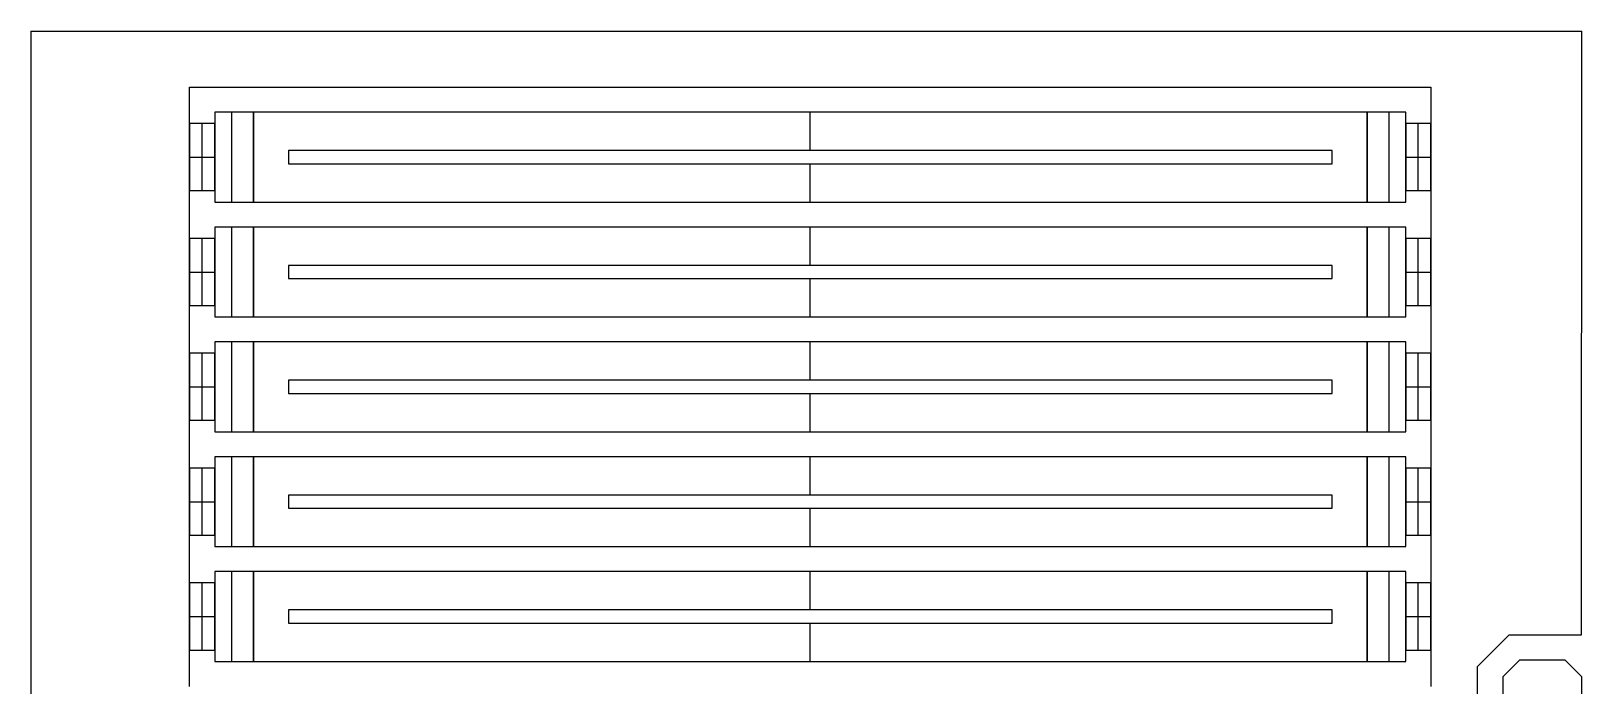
# Model space of a CAD drawing. Extents: x 0 to 96, y 0 to 48.
# Drawn here: x 24.15 to 47.29, y 38.23 to 48 of the extents above; entities that cross this region are included whole.
import ezdxf

# ---------------------------------------------------------------- set-up
doc = ezdxf.new("R2010")
doc.units = 0
doc.header["$MEASUREMENT"] = 0
doc.layers.add('3D_NESTING', color=18, linetype='CONTINUOUS')

msp = doc.modelspace()

# ---------------------------------------------------------------- linework, layer by layer
at = {"layer": '3D_NESTING'}
for p, q in [((24.154, 48), (24.154, 48, -0.738)), ((24.154, 48), (24.154, 37.969)), ((24.154, 48, -0.738), (24.154, 37.969, -0.738)), ((24.154, 48), (47.289, 48)), ((24.154, 48, -0.738), (47.289, 48, -0.738)), ((24.154, 48, -0.369), (47.289, 48, -0.369)), ((24.154, 48, -0.369), (24.154, 37.969, -0.369)), ((47.281, 38.988), (47.289, 48)), ((47.281, 38.988, -0.738), (47.289, 48, -0.738)), ((47.281, 38.988, -0.369), (47.289, 48, -0.369)), ((47.289, 48), (47.289, 48, -0.738)), ((26.52, 47.162), (26.52, 47.162, -0.738)), ((26.52, 38.219), (26.52, 47.162)), ((26.52, 47.162), (45.035, 47.162)), ((26.52, 47.162, -0.738), (45.035, 47.162, -0.738)), ((26.52, 46.618, -0.738), (26.52, 47.162, -0.738)), ((26.52, 38.219, -0.369), (26.52, 47.162, -0.369)), ((26.52, 47.162, -0.369), (45.035, 47.162, -0.369)), ((35.778, 47.162), (35.778, 47.162, -0.738)), ((45.035, 47.162), (45.035, 47.162, -0.738)), ((45.035, 47.162), (45.035, 38.219)), ((45.035, 47.162, -0.738), (45.035, 46.618, -0.738)), ((45.035, 47.162, -0.369), (45.035, 38.219, -0.369)), ((44.66, 46.787, -0.738), (26.895, 46.787, -0.738)), ((26.895, 46.787, -0.738), (26.895, 46.618, -0.738)), ((27.471, 46.787, -0.394), (26.895, 46.787, -0.394)), ((26.895, 46.787, -0.394), (26.895, 45.448, -0.394)), ((26.895, 46.787, -0.394), (26.895, 46.787, -0.738)), ((27.146, 46.787, -0.394), (27.146, 45.448, -0.394)), ((27.471, 46.787, -0.394), (27.471, 45.448, -0.394)), ((44.084, 46.787, -0.19), (27.471, 46.787, -0.19)), ((27.471, 45.448, -0.19), (27.471, 46.787, -0.19)), ((27.471, 46.787, -0.19), (27.471, 46.787, -0.394)), ((44.084, 46.787, -0.369), (27.471, 46.787, -0.369)), ((27.471, 46.787, -0.197), (27.471, 45.448, -0.197)), ((35.778, 46.787, -0.19), (35.778, 46.787, -0.738)), ((35.778, 46.216, -0.19), (35.778, 46.787, -0.19)), ((44.084, 46.787, -0.394), (44.084, 46.787, -0.19)), ((44.66, 46.787, -0.394), (44.084, 46.787, -0.394)), ((44.084, 45.448, -0.394), (44.084, 46.787, -0.394)), ((44.084, 46.787, -0.19), (44.084, 45.448, -0.19)), ((44.084, 45.448, -0.197), (44.084, 46.787, -0.197)), ((44.409, 46.787, -0.394), (44.409, 45.448, -0.394)), ((44.66, 45.448, -0.394), (44.66, 46.787, -0.394)), ((44.66, 46.787, -0.394), (44.66, 46.787, -0.738)), ((44.66, 46.618, -0.738), (44.66, 46.787, -0.738)), ((26.52, 46.618, -0.738), (26.52, 45.618, -0.738)), ((26.895, 46.618, -0.738), (26.52, 46.618, -0.738)), ((26.895, 46.618, -0.613), (26.52, 46.618, -0.613)), ((26.52, 46.618, -0.613), (26.52, 45.618, -0.613)), ((26.52, 46.618, -0.738), (26.52, 46.618, -0.613)), ((26.895, 46.618, -0.675), (26.52, 46.618, -0.675)), ((26.707, 46.618, -0.738), (26.707, 46.618, -0.613)), ((26.707, 45.618, -0.738), (26.707, 46.618, -0.738)), ((26.707, 45.618, -0.613), (26.707, 46.618, -0.613)), ((26.895, 46.618, -0.738), (26.895, 46.618, -0.613)), ((26.895, 45.618, -0.613), (26.895, 46.618, -0.613)), ((26.895, 45.618, -0.738), (26.895, 46.618, -0.738)), ((45.035, 46.618, -0.738), (44.66, 46.618, -0.738)), ((45.035, 46.618, -0.613), (44.66, 46.618, -0.613)), ((44.66, 46.618, -0.613), (44.66, 45.618, -0.613)), ((44.66, 46.618, -0.738), (44.66, 46.618, -0.613)), ((44.66, 46.618, -0.738), (44.66, 45.618, -0.738)), ((45.035, 46.618, -0.675), (44.66, 46.618, -0.675)), ((44.848, 46.618, -0.738), (44.848, 46.618, -0.613)), ((44.848, 45.618, -0.738), (44.848, 46.618, -0.738)), ((44.848, 45.618, -0.613), (44.848, 46.618, -0.613)), ((45.035, 45.618, -0.738), (45.035, 46.618, -0.738)), ((45.035, 46.618, -0.738), (45.035, 46.618, -0.613)), ((45.035, 45.618, -0.613), (45.035, 46.618, -0.613)), ((26.52, 46.118, -0.738), (26.895, 46.118, -0.738)), ((26.52, 46.118, -0.613), (26.895, 46.118, -0.613)), ((26.895, 46.118, -0.394), (26.895, 46.118, -0.613)), ((27.994, 46.216, -0.19), (27.994, 46.019, -0.19)), ((27.994, 46.216), (27.994, 46.216, -0.19)), ((43.561, 46.216, -0.19), (27.994, 46.216, -0.19)), ((27.994, 46.216), (27.994, 46.019)), ((43.561, 46.216), (27.994, 46.216)), ((27.994, 46.216, -0.095), (27.994, 46.019, -0.095)), ((43.561, 46.216, -0.095), (27.994, 46.216, -0.095)), ((27.994, 46.118), (27.994, 46.118, -0.19)), ((35.778, 46.216), (35.778, 46.216, -0.19)), ((43.561, 46.216), (43.561, 46.216, -0.19)), ((43.561, 46.019, -0.19), (43.561, 46.216, -0.19)), ((43.561, 46.019), (43.561, 46.216)), ((43.561, 46.019, -0.095), (43.561, 46.216, -0.095)), ((43.561, 46.118), (43.561, 46.118, -0.19)), ((44.66, 46.118, -0.738), (45.035, 46.118, -0.738)), ((44.66, 46.118, -0.613), (45.035, 46.118, -0.613)), ((44.66, 46.118, -0.394), (44.66, 46.118, -0.613)), ((27.994, 46.019), (27.994, 46.019, -0.19)), ((27.994, 46.019, -0.19), (43.561, 46.019, -0.19)), ((27.994, 46.019), (43.561, 46.019)), ((27.994, 46.019, -0.095), (43.561, 46.019, -0.095)), ((35.778, 46.019), (35.778, 46.019, -0.19)), ((35.778, 45.448, -0.19), (35.778, 46.019, -0.19)), ((43.561, 46.019), (43.561, 46.019, -0.19)), ((26.52, 45.618, -0.738), (26.895, 45.618, -0.738)), ((26.52, 45.618, -0.613), (26.895, 45.618, -0.613)), ((26.52, 45.618, -0.738), (26.52, 45.618, -0.613)), ((26.52, 44.904, -0.738), (26.52, 45.618, -0.738)), ((26.52, 45.618, -0.675), (26.895, 45.618, -0.675)), ((26.707, 45.618, -0.738), (26.707, 45.618, -0.613)), ((26.895, 45.618, -0.738), (26.895, 45.618, -0.613)), ((26.895, 45.618, -0.738), (26.895, 45.448, -0.738)), ((44.66, 45.448, -0.738), (44.66, 45.618, -0.738)), ((44.66, 45.618, -0.738), (45.035, 45.618, -0.738)), ((44.66, 45.618, -0.613), (45.035, 45.618, -0.613)), ((44.66, 45.618, -0.738), (44.66, 45.618, -0.613)), ((44.66, 45.618, -0.675), (45.035, 45.618, -0.675)), ((44.848, 45.618, -0.738), (44.848, 45.618, -0.613)), ((45.035, 45.618, -0.738), (45.035, 45.618, -0.613)), ((45.035, 45.618, -0.738), (45.035, 44.904, -0.738)), ((26.895, 45.448, -0.738), (44.66, 45.448, -0.738)), ((26.895, 45.448, -0.394), (27.471, 45.448, -0.394)), ((26.895, 45.448, -0.394), (26.895, 45.448, -0.738)), ((27.471, 45.448, -0.394), (27.471, 45.448, -0.19)), ((27.471, 45.448, -0.19), (44.084, 45.448, -0.19)), ((27.471, 45.448, -0.369), (44.084, 45.448, -0.369)), ((35.778, 45.448, -0.19), (35.778, 45.448, -0.738)), ((44.084, 45.448, -0.394), (44.66, 45.448, -0.394)), ((44.084, 45.448, -0.19), (44.084, 45.448, -0.394)), ((44.66, 45.448, -0.394), (44.66, 45.448, -0.738)), ((26.52, 44.904, -0.738), (26.52, 43.904, -0.738)), ((26.895, 44.904, -0.738), (26.52, 44.904, -0.738)), ((26.895, 44.904, -0.613), (26.52, 44.904, -0.613)), ((26.52, 44.904, -0.613), (26.52, 43.904, -0.613)), ((26.52, 44.904, -0.738), (26.52, 44.904, -0.613)), ((26.895, 44.904, -0.675), (26.52, 44.904, -0.675)), ((26.707, 44.904, -0.738), (26.707, 44.904, -0.613)), ((26.707, 43.904, -0.738), (26.707, 44.904, -0.738)), ((26.707, 43.904, -0.613), (26.707, 44.904, -0.613)), ((44.66, 45.073, -0.738), (26.895, 45.073, -0.738)), ((26.895, 45.073, -0.738), (26.895, 44.904, -0.738)), ((27.471, 45.073, -0.394), (26.895, 45.073, -0.394)), ((26.895, 45.073, -0.394), (26.895, 43.735, -0.394)), ((26.895, 45.073, -0.394), (26.895, 45.073, -0.738)), ((26.895, 44.904, -0.738), (26.895, 44.904, -0.613)), ((26.895, 43.904, -0.613), (26.895, 44.904, -0.613)), ((26.895, 43.904, -0.738), (26.895, 44.904, -0.738)), ((27.146, 45.073, -0.394), (27.146, 43.735, -0.394)), ((27.471, 45.073, -0.394), (27.471, 43.735, -0.394)), ((44.084, 45.073, -0.19), (27.471, 45.073, -0.19)), ((27.471, 43.735, -0.19), (27.471, 45.073, -0.19)), ((27.471, 45.073, -0.19), (27.471, 45.073, -0.394)), ((44.084, 45.073, -0.369), (27.471, 45.073, -0.369)), ((27.471, 45.073, -0.197), (27.471, 43.735, -0.197)), ((35.778, 45.073, -0.19), (35.778, 45.073, -0.738)), ((35.778, 44.503, -0.19), (35.778, 45.073, -0.19)), ((44.084, 45.073, -0.394), (44.084, 45.073, -0.19)), ((44.66, 45.073, -0.394), (44.084, 45.073, -0.394)), ((44.084, 43.735, -0.394), (44.084, 45.073, -0.394)), ((44.084, 45.073, -0.19), (44.084, 43.735, -0.19)), ((44.084, 43.735, -0.197), (44.084, 45.073, -0.197)), ((44.409, 45.073, -0.394), (44.409, 43.735, -0.394)), ((44.66, 43.735, -0.394), (44.66, 45.073, -0.394)), ((44.66, 45.073, -0.394), (44.66, 45.073, -0.738)), ((44.66, 44.904, -0.738), (44.66, 45.073, -0.738)), ((45.035, 44.904, -0.738), (44.66, 44.904, -0.738)), ((45.035, 44.904, -0.613), (44.66, 44.904, -0.613)), ((44.66, 44.904, -0.613), (44.66, 43.904, -0.613)), ((44.66, 44.904, -0.738), (44.66, 44.904, -0.613)), ((44.66, 44.904, -0.738), (44.66, 43.904, -0.738)), ((45.035, 44.904, -0.675), (44.66, 44.904, -0.675)), ((44.848, 44.904, -0.738), (44.848, 44.904, -0.613)), ((44.848, 43.904, -0.738), (44.848, 44.904, -0.738)), ((44.848, 43.904, -0.613), (44.848, 44.904, -0.613)), ((45.035, 43.904, -0.738), (45.035, 44.904, -0.738)), ((45.035, 44.904, -0.738), (45.035, 44.904, -0.613)), ((45.035, 43.904, -0.613), (45.035, 44.904, -0.613)), ((27.994, 44.503, -0.19), (27.994, 44.306, -0.19)), ((27.994, 44.503), (27.994, 44.503, -0.19)), ((43.561, 44.503, -0.19), (27.994, 44.503, -0.19)), ((27.994, 44.503), (27.994, 44.306)), ((43.561, 44.503), (27.994, 44.503)), ((27.994, 44.503, -0.095), (27.994, 44.306, -0.095)), ((43.561, 44.503, -0.095), (27.994, 44.503, -0.095)), ((35.778, 44.503), (35.778, 44.503, -0.19)), ((43.561, 44.503), (43.561, 44.503, -0.19)), ((43.561, 44.306, -0.19), (43.561, 44.503, -0.19)), ((43.561, 44.306), (43.561, 44.503)), ((43.561, 44.306, -0.095), (43.561, 44.503, -0.095)), ((26.52, 44.404, -0.738), (26.895, 44.404, -0.738)), ((26.52, 44.404, -0.613), (26.895, 44.404, -0.613)), ((26.895, 44.404, -0.394), (26.895, 44.404, -0.613)), ((27.994, 44.404), (27.994, 44.404, -0.19)), ((27.994, 44.306), (27.994, 44.306, -0.19)), ((27.994, 44.306, -0.19), (43.561, 44.306, -0.19)), ((27.994, 44.306), (43.561, 44.306)), ((27.994, 44.306, -0.095), (43.561, 44.306, -0.095)), ((35.778, 44.306), (35.778, 44.306, -0.19)), ((35.778, 43.735, -0.19), (35.778, 44.306, -0.19)), ((43.561, 44.404), (43.561, 44.404, -0.19)), ((43.561, 44.306), (43.561, 44.306, -0.19)), ((44.66, 44.404, -0.738), (45.035, 44.404, -0.738)), ((44.66, 44.404, -0.613), (45.035, 44.404, -0.613)), ((44.66, 44.404, -0.394), (44.66, 44.404, -0.613)), ((26.52, 43.904, -0.738), (26.895, 43.904, -0.738)), ((26.52, 43.904, -0.613), (26.895, 43.904, -0.613)), ((26.52, 43.904, -0.738), (26.52, 43.904, -0.613)), ((26.52, 43.191, -0.738), (26.52, 43.904, -0.738)), ((26.52, 43.904, -0.675), (26.895, 43.904, -0.675)), ((26.707, 43.904, -0.738), (26.707, 43.904, -0.613)), ((26.895, 43.904, -0.738), (26.895, 43.904, -0.613)), ((26.895, 43.904, -0.738), (26.895, 43.735, -0.738)), ((26.895, 43.735, -0.738), (44.66, 43.735, -0.738)), ((26.895, 43.735, -0.394), (27.471, 43.735, -0.394)), ((26.895, 43.735, -0.394), (26.895, 43.735, -0.738)), ((27.471, 43.735, -0.394), (27.471, 43.735, -0.19)), ((27.471, 43.735, -0.19), (44.084, 43.735, -0.19)), ((27.471, 43.735, -0.369), (44.084, 43.735, -0.369)), ((35.778, 43.735, -0.19), (35.778, 43.735, -0.738)), ((44.084, 43.735, -0.394), (44.66, 43.735, -0.394)), ((44.084, 43.735, -0.19), (44.084, 43.735, -0.394)), ((44.66, 43.735, -0.738), (44.66, 43.904, -0.738)), ((44.66, 43.904, -0.738), (45.035, 43.904, -0.738)), ((44.66, 43.904, -0.613), (45.035, 43.904, -0.613)), ((44.66, 43.904, -0.738), (44.66, 43.904, -0.613)), ((44.66, 43.904, -0.675), (45.035, 43.904, -0.675)), ((44.66, 43.735, -0.394), (44.66, 43.735, -0.738)), ((44.848, 43.904, -0.738), (44.848, 43.904, -0.613)), ((45.035, 43.904, -0.738), (45.035, 43.904, -0.613)), ((45.035, 43.904, -0.738), (45.035, 43.191, -0.738)), ((47.285, 43.494), (47.285, 43.494, -0.738)), ((44.66, 43.36, -0.738), (26.895, 43.36, -0.738)), ((26.895, 43.36, -0.738), (26.895, 43.191, -0.738)), ((27.471, 43.36, -0.394), (26.895, 43.36, -0.394)), ((26.895, 43.36, -0.394), (26.895, 42.021, -0.394)), ((26.895, 43.36, -0.394), (26.895, 43.36, -0.738)), ((27.146, 43.36, -0.394), (27.146, 42.021, -0.394)), ((27.471, 43.36, -0.394), (27.471, 42.021, -0.394)), ((44.084, 43.36, -0.19), (27.471, 43.36, -0.19)), ((27.471, 42.021, -0.19), (27.471, 43.36, -0.19)), ((27.471, 43.36, -0.19), (27.471, 43.36, -0.394)), ((44.084, 43.36, -0.369), (27.471, 43.36, -0.369)), ((27.471, 43.36, -0.197), (27.471, 42.021, -0.197)), ((35.778, 43.36, -0.19), (35.778, 43.36, -0.738)), ((35.778, 42.789, -0.19), (35.778, 43.36, -0.19)), ((44.084, 43.36, -0.394), (44.084, 43.36, -0.19)), ((44.66, 43.36, -0.394), (44.084, 43.36, -0.394)), ((44.084, 42.021, -0.394), (44.084, 43.36, -0.394)), ((44.084, 43.36, -0.19), (44.084, 42.021, -0.19)), ((44.084, 42.021, -0.197), (44.084, 43.36, -0.197)), ((44.409, 43.36, -0.394), (44.409, 42.021, -0.394)), ((44.66, 42.021, -0.394), (44.66, 43.36, -0.394)), ((44.66, 43.36, -0.394), (44.66, 43.36, -0.738)), ((44.66, 43.191, -0.738), (44.66, 43.36, -0.738)), ((26.52, 43.191, -0.738), (26.52, 42.191, -0.738)), ((26.895, 43.191, -0.738), (26.52, 43.191, -0.738)), ((26.895, 43.191, -0.613), (26.52, 43.191, -0.613)), ((26.52, 43.191, -0.613), (26.52, 42.191, -0.613)), ((26.52, 43.191, -0.738), (26.52, 43.191, -0.613)), ((26.895, 43.191, -0.675), (26.52, 43.191, -0.675)), ((26.707, 43.191, -0.738), (26.707, 43.191, -0.613)), ((26.707, 42.191, -0.738), (26.707, 43.191, -0.738)), ((26.707, 42.191, -0.613), (26.707, 43.191, -0.613)), ((26.895, 43.191, -0.738), (26.895, 43.191, -0.613)), ((26.895, 42.191, -0.613), (26.895, 43.191, -0.613)), ((26.895, 42.191, -0.738), (26.895, 43.191, -0.738)), ((45.035, 43.191, -0.738), (44.66, 43.191, -0.738)), ((45.035, 43.191, -0.613), (44.66, 43.191, -0.613)), ((44.66, 43.191, -0.613), (44.66, 42.191, -0.613)), ((44.66, 43.191, -0.738), (44.66, 43.191, -0.613)), ((44.66, 43.191, -0.738), (44.66, 42.191, -0.738)), ((45.035, 43.191, -0.675), (44.66, 43.191, -0.675)), ((44.848, 43.191, -0.738), (44.848, 43.191, -0.613)), ((44.848, 42.191, -0.738), (44.848, 43.191, -0.738)), ((44.848, 42.191, -0.613), (44.848, 43.191, -0.613)), ((45.035, 42.191, -0.738), (45.035, 43.191, -0.738)), ((45.035, 43.191, -0.738), (45.035, 43.191, -0.613)), ((45.035, 42.191, -0.613), (45.035, 43.191, -0.613)), ((26.52, 42.691), (26.52, 42.691, -0.613)), ((26.52, 42.691, -0.738), (26.895, 42.691, -0.738)), ((26.52, 42.691, -0.613), (26.895, 42.691, -0.613)), ((26.895, 42.691, -0.394), (26.895, 42.691, -0.613)), ((27.994, 42.789, -0.19), (27.994, 42.592, -0.19)), ((27.994, 42.789), (27.994, 42.789, -0.19)), ((43.561, 42.789, -0.19), (27.994, 42.789, -0.19)), ((27.994, 42.789), (27.994, 42.592)), ((43.561, 42.789), (27.994, 42.789)), ((27.994, 42.789, -0.095), (27.994, 42.592, -0.095)), ((43.561, 42.789, -0.095), (27.994, 42.789, -0.095)), ((27.994, 42.691), (27.994, 42.691, -0.19)), ((27.994, 42.592), (27.994, 42.592, -0.19)), ((27.994, 42.592, -0.19), (43.561, 42.592, -0.19)), ((27.994, 42.592), (43.561, 42.592)), ((27.994, 42.592, -0.095), (43.561, 42.592, -0.095)), ((35.778, 42.789), (35.778, 42.789, -0.19)), ((35.778, 42.592), (35.778, 42.592, -0.19)), ((35.778, 42.021, -0.19), (35.778, 42.592, -0.19)), ((43.561, 42.789), (43.561, 42.789, -0.19)), ((43.561, 42.592, -0.19), (43.561, 42.789, -0.19)), ((43.561, 42.592), (43.561, 42.789)), ((43.561, 42.592, -0.095), (43.561, 42.789, -0.095)), ((43.561, 42.691), (43.561, 42.691, -0.19)), ((43.561, 42.592), (43.561, 42.592, -0.19)), ((44.66, 42.691, -0.738), (45.035, 42.691, -0.738)), ((44.66, 42.691, -0.613), (45.035, 42.691, -0.613)), ((44.66, 42.691, -0.394), (44.66, 42.691, -0.613)), ((45.035, 42.691), (45.035, 42.691, -0.613)), ((26.52, 42.191, -0.738), (26.895, 42.191, -0.738)), ((26.52, 42.191, -0.613), (26.895, 42.191, -0.613)), ((26.52, 42.191, -0.738), (26.52, 42.191, -0.613)), ((26.52, 41.477, -0.738), (26.52, 42.191, -0.738)), ((26.52, 42.191, -0.675), (26.895, 42.191, -0.675)), ((26.707, 42.191, -0.738), (26.707, 42.191, -0.613)), ((26.895, 42.191, -0.738), (26.895, 42.191, -0.613)), ((26.895, 42.191, -0.738), (26.895, 42.021, -0.738)), ((44.66, 42.021, -0.738), (44.66, 42.191, -0.738)), ((44.66, 42.191, -0.738), (45.035, 42.191, -0.738)), ((44.66, 42.191, -0.613), (45.035, 42.191, -0.613)), ((44.66, 42.191, -0.738), (44.66, 42.191, -0.613)), ((44.66, 42.191, -0.675), (45.035, 42.191, -0.675)), ((44.848, 42.191, -0.738), (44.848, 42.191, -0.613)), ((45.035, 42.191, -0.738), (45.035, 42.191, -0.613)), ((45.035, 42.191, -0.738), (45.035, 41.477, -0.738)), ((26.895, 42.021, -0.738), (44.66, 42.021, -0.738)), ((26.895, 42.021, -0.394), (27.471, 42.021, -0.394)), ((26.895, 42.021, -0.394), (26.895, 42.021, -0.738)), ((27.471, 42.021, -0.394), (27.471, 42.021, -0.19)), ((27.471, 42.021, -0.19), (44.084, 42.021, -0.19)), ((27.471, 42.021, -0.369), (44.084, 42.021, -0.369)), ((35.778, 42.021, -0.19), (35.778, 42.021, -0.738)), ((44.084, 42.021, -0.394), (44.66, 42.021, -0.394)), ((44.084, 42.021, -0.19), (44.084, 42.021, -0.394)), ((44.66, 42.021, -0.394), (44.66, 42.021, -0.738)), ((44.66, 41.646, -0.738), (26.895, 41.646, -0.738)), ((26.895, 41.646, -0.738), (26.895, 41.477, -0.738)), ((27.471, 41.646, -0.394), (26.895, 41.646, -0.394)), ((26.895, 41.646, -0.394), (26.895, 40.308, -0.394)), ((26.895, 41.646, -0.394), (26.895, 41.646, -0.738)), ((27.146, 41.646, -0.394), (27.146, 40.308, -0.394)), ((27.471, 41.646, -0.394), (27.471, 40.308, -0.394)), ((44.084, 41.646, -0.19), (27.471, 41.646, -0.19)), ((27.471, 40.308, -0.19), (27.471, 41.646, -0.19)), ((27.471, 41.646, -0.19), (27.471, 41.646, -0.394)), ((44.084, 41.646, -0.369), (27.471, 41.646, -0.369)), ((27.471, 41.646, -0.197), (27.471, 40.308, -0.197)), ((35.778, 41.646, -0.19), (35.778, 41.646, -0.738)), ((35.778, 41.075, -0.19), (35.778, 41.646, -0.19)), ((44.084, 41.646, -0.394), (44.084, 41.646, -0.19)), ((44.66, 41.646, -0.394), (44.084, 41.646, -0.394)), ((44.084, 40.308, -0.394), (44.084, 41.646, -0.394)), ((44.084, 41.646, -0.19), (44.084, 40.308, -0.19)), ((44.084, 40.308, -0.197), (44.084, 41.646, -0.197)), ((44.409, 41.646, -0.394), (44.409, 40.308, -0.394)), ((44.66, 40.308, -0.394), (44.66, 41.646, -0.394)), ((44.66, 41.646, -0.394), (44.66, 41.646, -0.738)), ((44.66, 41.477, -0.738), (44.66, 41.646, -0.738)), ((26.52, 41.477, -0.738), (26.52, 40.477, -0.738)), ((26.895, 41.477, -0.738), (26.52, 41.477, -0.738)), ((26.895, 41.477, -0.613), (26.52, 41.477, -0.613)), ((26.52, 41.477, -0.613), (26.52, 40.477, -0.613)), ((26.52, 41.477, -0.738), (26.52, 41.477, -0.613)), ((26.895, 41.477, -0.675), (26.52, 41.477, -0.675)), ((26.707, 41.477, -0.738), (26.707, 41.477, -0.613)), ((26.707, 40.477, -0.738), (26.707, 41.477, -0.738)), ((26.707, 40.477, -0.613), (26.707, 41.477, -0.613)), ((26.895, 41.477, -0.738), (26.895, 41.477, -0.613)), ((26.895, 40.477, -0.613), (26.895, 41.477, -0.613)), ((26.895, 40.477, -0.738), (26.895, 41.477, -0.738)), ((45.035, 41.477, -0.738), (44.66, 41.477, -0.738)), ((45.035, 41.477, -0.613), (44.66, 41.477, -0.613)), ((44.66, 41.477, -0.613), (44.66, 40.477, -0.613)), ((44.66, 41.477, -0.738), (44.66, 41.477, -0.613)), ((44.66, 41.477, -0.738), (44.66, 40.477, -0.738)), ((45.035, 41.477, -0.675), (44.66, 41.477, -0.675)), ((44.848, 41.477, -0.738), (44.848, 41.477, -0.613)), ((44.848, 40.477, -0.738), (44.848, 41.477, -0.738)), ((44.848, 40.477, -0.613), (44.848, 41.477, -0.613)), ((45.035, 40.477, -0.738), (45.035, 41.477, -0.738)), ((45.035, 41.477, -0.738), (45.035, 41.477, -0.613)), ((45.035, 40.477, -0.613), (45.035, 41.477, -0.613)), ((26.52, 40.977, -0.738), (26.895, 40.977, -0.738)), ((26.52, 40.977, -0.613), (26.895, 40.977, -0.613)), ((26.895, 40.977, -0.394), (26.895, 40.977, -0.613)), ((27.994, 41.075, -0.19), (27.994, 40.879, -0.19)), ((27.994, 41.075), (27.994, 41.075, -0.19)), ((43.561, 41.075, -0.19), (27.994, 41.075, -0.19)), ((27.994, 41.075), (27.994, 40.879)), ((43.561, 41.075), (27.994, 41.075)), ((27.994, 41.075, -0.095), (27.994, 40.879, -0.095)), ((43.561, 41.075, -0.095), (27.994, 41.075, -0.095)), ((27.994, 40.977), (27.994, 40.977, -0.19)), ((35.778, 41.075), (35.778, 41.075, -0.19)), ((43.561, 41.075), (43.561, 41.075, -0.19)), ((43.561, 40.879, -0.19), (43.561, 41.075, -0.19)), ((43.561, 40.879), (43.561, 41.075)), ((43.561, 40.879, -0.095), (43.561, 41.075, -0.095)), ((43.561, 40.977), (43.561, 40.977, -0.19)), ((44.66, 40.977, -0.738), (45.035, 40.977, -0.738)), ((44.66, 40.977, -0.613), (45.035, 40.977, -0.613)), ((44.66, 40.977, -0.394), (44.66, 40.977, -0.613)), ((27.994, 40.879), (27.994, 40.879, -0.19)), ((27.994, 40.879, -0.19), (43.561, 40.879, -0.19)), ((27.994, 40.879), (43.561, 40.879)), ((27.994, 40.879, -0.095), (43.561, 40.879, -0.095)), ((35.778, 40.879), (35.778, 40.879, -0.19)), ((35.778, 40.308, -0.19), (35.778, 40.879, -0.19)), ((43.561, 40.879), (43.561, 40.879, -0.19)), ((26.52, 40.477, -0.738), (26.895, 40.477, -0.738)), ((26.52, 40.477, -0.613), (26.895, 40.477, -0.613)), ((26.52, 40.477, -0.738), (26.52, 40.477, -0.613)), ((26.52, 39.764, -0.738), (26.52, 40.477, -0.738)), ((26.52, 40.477, -0.675), (26.895, 40.477, -0.675)), ((26.707, 40.477, -0.738), (26.707, 40.477, -0.613)), ((26.895, 40.477, -0.738), (26.895, 40.477, -0.613)), ((26.895, 40.477, -0.738), (26.895, 40.308, -0.738)), ((26.895, 40.308, -0.738), (44.66, 40.308, -0.738)), ((26.895, 40.308, -0.394), (27.471, 40.308, -0.394)), ((26.895, 40.308, -0.394), (26.895, 40.308, -0.738)), ((27.471, 40.308, -0.394), (27.471, 40.308, -0.19)), ((27.471, 40.308, -0.19), (44.084, 40.308, -0.19)), ((27.471, 40.308, -0.369), (44.084, 40.308, -0.369)), ((35.778, 40.308, -0.19), (35.778, 40.308, -0.738)), ((44.084, 40.308, -0.394), (44.66, 40.308, -0.394)), ((44.084, 40.308, -0.19), (44.084, 40.308, -0.394)), ((44.66, 40.308, -0.738), (44.66, 40.477, -0.738)), ((44.66, 40.477, -0.738), (45.035, 40.477, -0.738)), ((44.66, 40.477, -0.613), (45.035, 40.477, -0.613)), ((44.66, 40.477, -0.738), (44.66, 40.477, -0.613)), ((44.66, 40.477, -0.675), (45.035, 40.477, -0.675)), ((44.66, 40.308, -0.394), (44.66, 40.308, -0.738)), ((44.848, 40.477, -0.738), (44.848, 40.477, -0.613)), ((45.035, 40.477, -0.738), (45.035, 40.477, -0.613)), ((45.035, 40.477, -0.738), (45.035, 39.764, -0.738)), ((44.66, 39.933, -0.738), (26.895, 39.933, -0.738)), ((26.895, 39.933, -0.738), (26.895, 39.764, -0.738)), ((27.471, 39.933, -0.394), (26.895, 39.933, -0.394)), ((26.895, 39.933, -0.394), (26.895, 38.594, -0.394)), ((26.895, 39.933, -0.394), (26.895, 39.933, -0.738)), ((27.146, 39.933, -0.394), (27.146, 38.594, -0.394)), ((27.471, 39.933, -0.394), (27.471, 38.594, -0.394)), ((44.084, 39.933, -0.19), (27.471, 39.933, -0.19)), ((27.471, 38.594, -0.19), (27.471, 39.933, -0.19)), ((27.471, 39.933, -0.19), (27.471, 39.933, -0.394)), ((44.084, 39.933, -0.369), (27.471, 39.933, -0.369)), ((27.471, 39.933, -0.197), (27.471, 38.594, -0.197)), ((35.778, 39.933, -0.19), (35.778, 39.933, -0.738)), ((35.778, 39.362, -0.19), (35.778, 39.933, -0.19)), ((44.084, 39.933, -0.394), (44.084, 39.933, -0.19)), ((44.66, 39.933, -0.394), (44.084, 39.933, -0.394)), ((44.084, 38.594, -0.394), (44.084, 39.933, -0.394)), ((44.084, 39.933, -0.19), (44.084, 38.594, -0.19)), ((44.084, 38.594, -0.197), (44.084, 39.933, -0.197)), ((44.409, 39.933, -0.394), (44.409, 38.594, -0.394)), ((44.66, 38.594, -0.394), (44.66, 39.933, -0.394)), ((44.66, 39.933, -0.394), (44.66, 39.933, -0.738)), ((44.66, 39.764, -0.738), (44.66, 39.933, -0.738)), ((26.52, 39.764, -0.738), (26.52, 38.764, -0.738)), ((26.895, 39.764, -0.738), (26.52, 39.764, -0.738)), ((26.895, 39.764, -0.613), (26.52, 39.764, -0.613)), ((26.52, 39.764, -0.613), (26.52, 38.764, -0.613)), ((26.52, 39.764, -0.738), (26.52, 39.764, -0.613)), ((26.895, 39.764, -0.675), (26.52, 39.764, -0.675)), ((26.707, 39.764, -0.738), (26.707, 39.764, -0.613)), ((26.707, 38.764, -0.738), (26.707, 39.764, -0.738)), ((26.707, 38.764, -0.613), (26.707, 39.764, -0.613)), ((26.895, 39.764, -0.738), (26.895, 39.764, -0.613)), ((26.895, 38.764, -0.613), (26.895, 39.764, -0.613)), ((26.895, 38.764, -0.738), (26.895, 39.764, -0.738)), ((45.035, 39.764, -0.738), (44.66, 39.764, -0.738)), ((45.035, 39.764, -0.613), (44.66, 39.764, -0.613)), ((44.66, 39.764, -0.613), (44.66, 38.764, -0.613)), ((44.66, 39.764, -0.738), (44.66, 39.764, -0.613)), ((44.66, 39.764, -0.738), (44.66, 38.764, -0.738)), ((45.035, 39.764, -0.675), (44.66, 39.764, -0.675)), ((44.848, 39.764, -0.738), (44.848, 39.764, -0.613)), ((44.848, 38.764, -0.738), (44.848, 39.764, -0.738)), ((44.848, 38.764, -0.613), (44.848, 39.764, -0.613)), ((45.035, 38.764, -0.738), (45.035, 39.764, -0.738)), ((45.035, 39.764, -0.738), (45.035, 39.764, -0.613)), ((45.035, 38.764, -0.613), (45.035, 39.764, -0.613)), ((27.994, 39.362, -0.19), (27.994, 39.165, -0.19)), ((27.994, 39.362), (27.994, 39.362, -0.19)), ((43.561, 39.362, -0.19), (27.994, 39.362, -0.19)), ((27.994, 39.362), (27.994, 39.165)), ((43.561, 39.362), (27.994, 39.362)), ((27.994, 39.362, -0.095), (27.994, 39.165, -0.095)), ((43.561, 39.362, -0.095), (27.994, 39.362, -0.095)), ((35.778, 39.362), (35.778, 39.362, -0.19)), ((43.561, 39.362), (43.561, 39.362, -0.19)), ((43.561, 39.165, -0.19), (43.561, 39.362, -0.19)), ((43.561, 39.165), (43.561, 39.362)), ((43.561, 39.165, -0.095), (43.561, 39.362, -0.095)), ((26.52, 39.264, -0.738), (26.895, 39.264, -0.738)), ((26.52, 39.264, -0.613), (26.895, 39.264, -0.613)), ((26.895, 39.264, -0.394), (26.895, 39.264, -0.613)), ((27.994, 39.264), (27.994, 39.264, -0.19)), ((27.994, 39.165), (27.994, 39.165, -0.19)), ((27.994, 39.165, -0.19), (43.561, 39.165, -0.19)), ((27.994, 39.165), (43.561, 39.165)), ((27.994, 39.165, -0.095), (43.561, 39.165, -0.095)), ((35.778, 39.165), (35.778, 39.165, -0.19)), ((35.778, 38.594, -0.19), (35.778, 39.165, -0.19)), ((43.561, 39.264), (43.561, 39.264, -0.19)), ((43.561, 39.165), (43.561, 39.165, -0.19)), ((44.66, 39.264, -0.738), (45.035, 39.264, -0.738)), ((44.66, 39.264, -0.613), (45.035, 39.264, -0.613)), ((44.66, 39.264, -0.394), (44.66, 39.264, -0.613)), ((45.733, 38.518), (46.203, 38.988)), ((45.733, 38.518, -0.738), (46.203, 38.988, -0.738)), ((45.733, 38.518, -0.369), (46.203, 38.988, -0.369)), ((46.203, 38.988), (46.203, 38.988, -0.738)), ((46.203, 38.988), (47.281, 38.988)), ((46.203, 38.988, -0.738), (47.281, 38.988, -0.738)), ((46.203, 38.988, -0.369), (47.281, 38.988, -0.369)), ((46.742, 38.988), (46.742, 38.988, -0.738)), ((47.281, 38.988), (47.281, 38.988, -0.738)), ((24.154, 38.69), (24.154, 38.69, -0.738)), ((26.52, 38.219, -0.738), (26.52, 38.764, -0.738)), ((26.52, 38.764, -0.738), (26.895, 38.764, -0.738)), ((26.52, 38.764, -0.613), (26.895, 38.764, -0.613)), ((26.52, 38.764, -0.738), (26.52, 38.764, -0.613)), ((26.52, 38.764, -0.675), (26.895, 38.764, -0.675)), ((26.707, 38.764, -0.738), (26.707, 38.764, -0.613)), ((26.895, 38.764, -0.738), (26.895, 38.764, -0.613)), ((26.895, 38.764, -0.738), (26.895, 38.594, -0.738)), ((44.66, 38.594, -0.738), (44.66, 38.764, -0.738)), ((44.66, 38.764, -0.738), (45.035, 38.764, -0.738)), ((44.66, 38.764, -0.613), (45.035, 38.764, -0.613)), ((44.66, 38.764, -0.738), (44.66, 38.764, -0.613)), ((44.66, 38.764, -0.675), (45.035, 38.764, -0.675)), ((44.848, 38.764, -0.738), (44.848, 38.764, -0.613)), ((45.035, 38.764, -0.738), (45.035, 38.764, -0.613)), ((45.035, 38.764, -0.738), (45.035, 38.219, -0.738)), ((45.968, 38.753), (45.968, 38.753, -0.738)), ((26.895, 38.594, -0.738), (44.66, 38.594, -0.738)), ((26.895, 38.594, -0.394), (27.471, 38.594, -0.394)), ((26.895, 38.594, -0.394), (26.895, 38.594, -0.738)), ((27.471, 38.594, -0.394), (27.471, 38.594, -0.19)), ((27.471, 38.594, -0.19), (44.084, 38.594, -0.19)), ((27.471, 38.594, -0.369), (44.084, 38.594, -0.369)), ((35.778, 38.594, -0.19), (35.778, 38.594, -0.738)), ((44.084, 38.594, -0.394), (44.66, 38.594, -0.394)), ((44.084, 38.594, -0.19), (44.084, 38.594, -0.394)), ((44.66, 38.594, -0.394), (44.66, 38.594, -0.738)), ((45.733, 38.518), (45.733, 38.518, -0.738)), ((45.733, 36.907), (45.733, 38.518)), ((45.733, 36.907, -0.738), (45.733, 38.518, -0.738)), ((45.733, 36.907, -0.369), (45.733, 38.518, -0.369)), ((46.358, 38.613), (46.108, 38.363)), ((46.358, 38.613, -0.738), (46.108, 38.363, -0.738)), ((46.358, 38.613, -0.369), (46.108, 38.363, -0.369)), ((46.233, 38.488), (46.233, 38.488, -0.738)), ((46.358, 38.613), (46.358, 38.613, -0.738)), ((47.039, 38.613), (46.358, 38.613)), ((47.039, 38.613, -0.738), (46.358, 38.613, -0.738)), ((47.039, 38.613, -0.369), (46.358, 38.613, -0.369)), ((46.699, 38.613), (46.699, 38.613, -0.738)), ((47.289, 38.363), (47.039, 38.613)), ((47.039, 38.613), (47.039, 38.613, -0.738)), ((47.289, 38.363, -0.738), (47.039, 38.613, -0.738)), ((47.289, 38.363, -0.369), (47.039, 38.613, -0.369)), ((47.164, 38.488), (47.164, 38.488, -0.738)), ((46.108, 38.363), (46.108, 38.363, -0.738)), ((46.108, 38.363), (46.108, 36.723)), ((46.108, 38.363, -0.738), (46.108, 36.723, -0.738)), ((46.108, 38.363, -0.369), (46.108, 36.723, -0.369)), ((47.289, 38.363), (47.289, 38.363, -0.738)), ((47.289, 38.107), (47.289, 38.363)), ((47.289, 38.107, -0.738), (47.289, 38.363, -0.738)), ((47.289, 38.107, -0.369), (47.289, 38.363, -0.369)), ((47.289, 38.235), (47.289, 38.235, -0.738))]:
    msp.add_line(p, q, dxfattribs=at)

doc.saveas('drawing.dxf')
